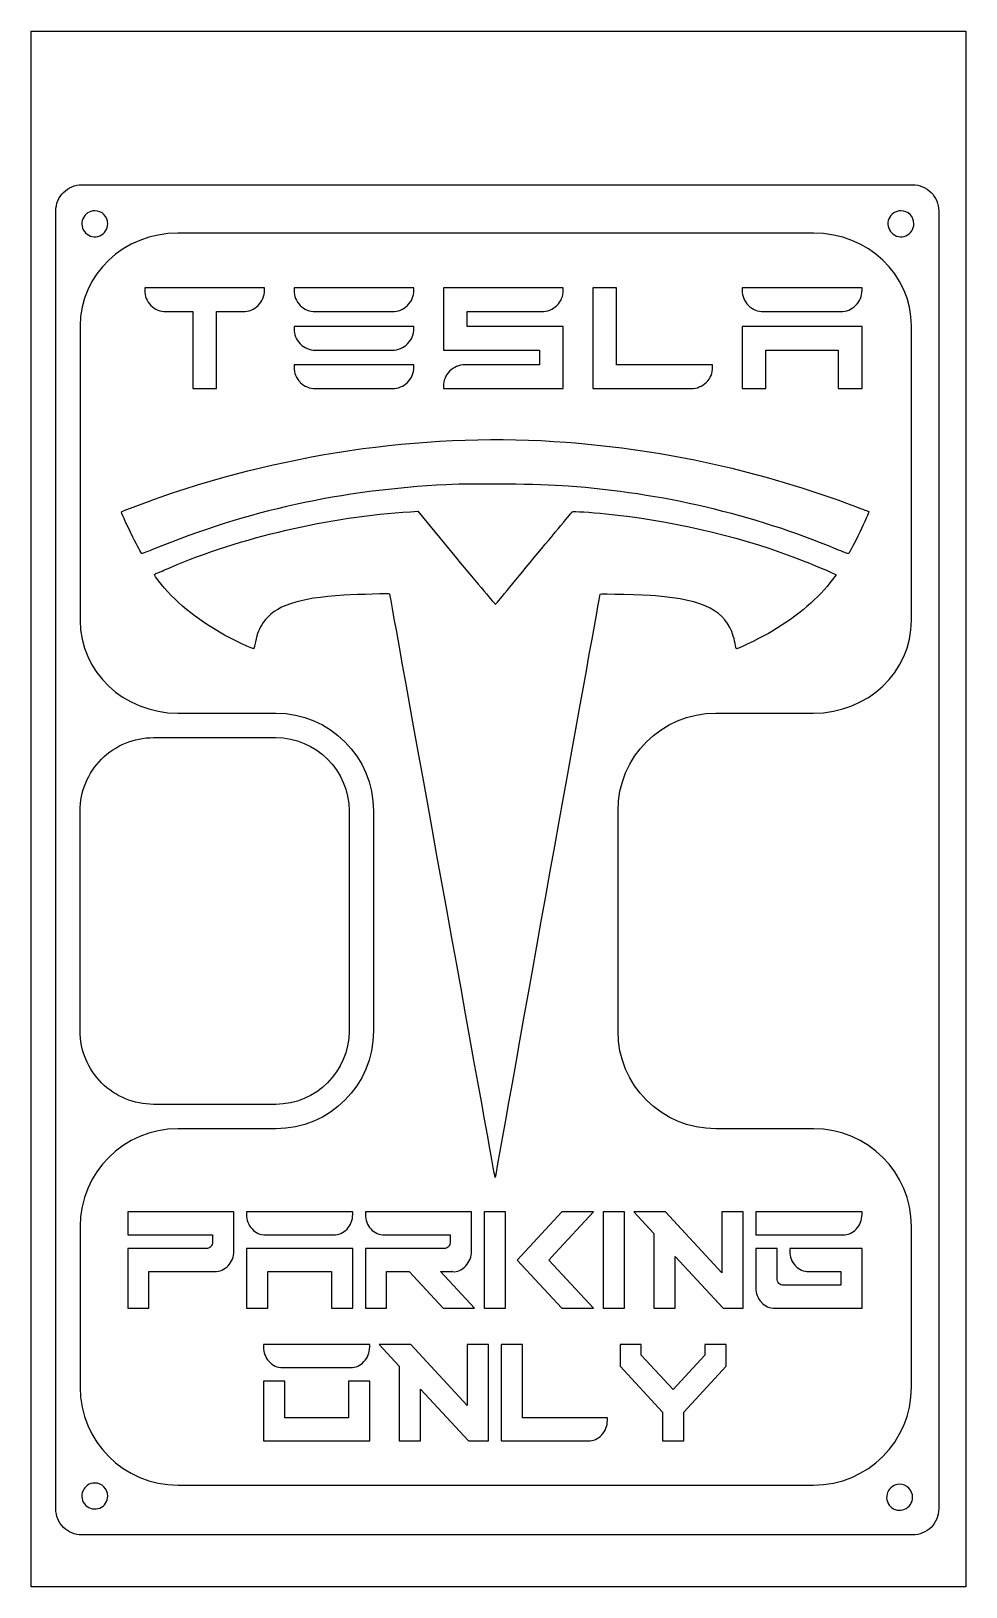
# Model space of a CAD drawing. Extents: x 0 to 180, y 0 to 300.
import ezdxf

# ---------------------------------------------------------------- set-up
doc = ezdxf.new("R2010")
doc.units = 0
doc.layers.add('Ebene_1', color=7, linetype='CONTINUOUS')

msp = doc.modelspace()

# ---------------------------------------------------------------- linework, layer by layer
at = {"layer": 'Ebene_1', "color": 7}
for points in [[(0, 299.59998), (180, 299.59998), (180, 0), (0, 0)], [(9.7625, 270)], [(12.262493, 265.000004)], [(167.48801, 265.000004)], [(136.925918, 242.735429), (136.925918, 230.766202), (137.35785, 230.766202), (141.491564, 230.766202), (141.491564, 238.169778), (155.434857, 238.169778), (155.434857, 230.766202), (160.000511, 230.766202), (160.000511, 242.735429)], [(155, 199.86306)], [(23.555722, 163.54962)], [(87.246328, 72.198035), (87.246328, 53.64207), (87.662447, 53.64207), (91.347369, 53.64207), (91.347369, 72.198035)], [(102.202196, 72.198035), (93.613254, 62.920935), (102.202196, 53.64207), (102.37449, 53.64207), (108.283045, 53.64207), (99.69086, 62.922691), (100.888819, 64.235954), (100.911567, 64.235954), (108.283028, 72.198035)], [(110.131184, 72.198035), (110.131184, 53.64207), (110.547304, 53.64207), (114.232217, 53.64207), (114.232217, 72.198035)], [(116.080374, 72.198035), (119.93759, 68.030013), (119.93759, 53.64207), (120.353708, 53.64207), (124.040252, 53.64207), (124.040252, 63.600392), (133.258238, 53.64207), (137.117081, 53.64207), (137.117081, 72.198035), (133.014418, 72.198035), (133.014418, 60.473492), (122.16122, 72.198035)], [(41.478241, 65.134872), (41.478241, 53.64207), (41.894361, 53.64207), (45.579283, 53.64207), (45.579283, 60.705251), (57.823876, 60.705251), (57.823876, 53.64207), (61.924909, 53.64207), (61.924909, 65.134872)], [(67.043485, 46.659665), (70.900701, 42.493399), (70.900701, 28.105456), (71.316821, 28.105456), (75.001734, 28.105456), (75.001734, 38.063778), (84.221351, 28.105456), (88.078567, 28.105456), (88.078567, 46.659665), (83.977535, 46.659665), (83.977535, 34.936877), (73.124325, 46.659665)], [(113.399986, 46.659665), (113.399986, 42.493399), (121.572803, 33.665753), (121.572803, 28.105456), (121.988921, 28.105456), (125.673839, 28.105456), (125.673839, 33.665753), (133.846654, 42.493399), (133.846654, 46.659665), (129.745618, 46.659665), (129.745618, 44.631836), (123.624134, 38.018127), (117.501025, 44.631836), (117.501025, 46.659665)], [(44.747043, 39.598258), (44.747043, 28.105456), (45.163163, 28.105456), (65.193711, 28.105456), (65.193711, 39.598258), (61.09267, 39.598258), (61.09267, 32.536841), (48.848076, 32.536841), (48.848076, 39.598258)], [(12.262493, 20)], [(167.23738, 19.74936)]]:
    msp.add_lwpolyline(points, close=True, dxfattribs=at)
for points in [[(9.7625, 270), (169.7625, 270)], [(4.7625, 15), (4.7625, 265)], [(174.7625, 265), (174.7625, 15)], [(150.67788, 260.688889), (28.263789, 260.688889)], [(21.866787, 250.139005), (21.866787, 249.707073)], [(44.941458, 249.707073), (44.941458, 250.139005), (21.866787, 250.139005)], [(50.63073, 250.139005), (50.63073, 249.707073)], [(73.7054, 249.706992), (73.7054, 250.138923), (50.63073, 250.139005)], [(79.396357, 250.139005), (79.396357, 238.169778), (97.905295, 238.169778), (97.905295, 235.331853), (83.530071, 235.331853)], [(102.470941, 249.707073), (102.470941, 250.139005), (79.396357, 250.139005)], [(108.160291, 250.139005), (108.160291, 230.766202), (108.592222, 230.766202), (127.101161, 230.766202)], [(131.234884, 234.899921), (131.234884, 235.331853), (112.725945, 235.331853), (112.725945, 250.139005), (108.160291, 250.139005)], [(136.925918, 250.139005), (136.925918, 249.707073)], [(160.00064, 249.706992), (160.00064, 250.138923), (136.925918, 250.139005)], [(23.059661, 246.774663), (23.061389, 246.772936), (23.063116, 246.771208)], [(51.823604, 246.774663), (51.825331, 246.772936), (51.827059, 246.771208)], [(138.117107, 246.774663), (138.120563, 246.772936), (138.122291, 246.771208)], [(9.431078, 242.843991), (9.431078, 186.10235)], [(26.000587, 245.573273), (31.121343, 245.573273), (31.121343, 230.766202), (31.553274, 230.766202), (35.686988, 230.766202), (35.686988, 245.573354), (40.807744, 245.573354)], [(50.63073, 242.735429), (50.63073, 242.303498)], [(73.7054, 242.303463), (73.7054, 242.735395), (50.63073, 242.735429)], [(54.76453, 245.573273), (69.571678, 245.573273)], [(79.396357, 231.198134), (79.396357, 230.766202), (79.828288, 230.766202), (102.470941, 230.766202), (102.470941, 242.735429), (83.962002, 242.735429), (83.962002, 245.573354), (98.337227, 245.573354)], [(141.059762, 245.573273), (155.866918, 245.573273)], [(169.51059, 186.10235), (169.51059, 242.843991)], [(51.823604, 239.371088), (51.825331, 239.36936), (51.827059, 239.365991)], [(54.76453, 238.169743), (69.571678, 238.169743)], [(50.63073, 235.331853), (50.63073, 234.899921)], [(73.7054, 234.899886), (73.7054, 235.331818), (50.63073, 235.331853)], [(51.823604, 231.967512), (51.825331, 231.965784), (51.827059, 231.962415)], [(54.76453, 230.766167), (69.571678, 230.766167)], [(73.047862, 207.055571), (74.435751, 207.140391), (81.885344, 198.12705)], [(154.48106, 195.1699), (154.99928, 194.90739), (154.3308, 193.99484)], [(28.263789, 168.25793), (37.928318, 168.25793), (47.09699, 168.25793)], [(131.84468, 168.25793), (145.96946, 168.25793), (150.67788, 168.25793)], [(23.555722, 163.54962), (47.09683, 163.54962)], [(9.431056, 107.050957), (9.431056, 149.424954)], [(61.221496, 149.424954), (61.221496, 107.050957)], [(65.929703, 149.42473), (65.929703, 107.05089)], [(113.01197, 107.05089), (113.01197, 149.42473)], [(47.09683, 92.926291), (23.555722, 92.926291)], [(47.09699, 88.21817), (37.928318, 88.21817), (28.263789, 88.21817)], [(150.67788, 88.21817), (145.96946, 88.21817), (131.84468, 88.21817)], [(89.461147, 79.41654), (89.356464, 78.82593), (89.268706, 79.28529)], [(18.593385, 72.198035), (18.593385, 67.76665), (34.939012, 67.76665), (34.939012, 66.451639)], [(39.041679, 64.685409), (39.041679, 72.198035), (18.593385, 72.198035)], [(61.925117, 71.748615), (61.925117, 72.198078), (41.478241, 72.198035)], [(41.478241, 72.198035), (41.478241, 71.748581)], [(64.36148, 72.198035), (64.36148, 71.748581)], [(84.810016, 64.6854), (84.810016, 72.198027), (64.36148, 72.198035)], [(139.553646, 72.198035), (139.553646, 67.76665), (139.969764, 67.76665), (156.315394, 67.76665)], [(160.000313, 71.748581), (160.000313, 72.198035), (139.553646, 72.198035)], [(9.431078, 69.38497), (9.431078, 38.43551)], [(42.541297, 68.923655), (42.543027, 68.921925), (42.544757, 68.920195)], [(65.424527, 68.923655), (65.427987, 68.921925), (65.429717, 68.920195)], [(169.51059, 38.43551), (169.51059, 69.38497)], [(45.163379, 67.766693), (58.240204, 67.766693)], [(68.04833, 67.766693), (80.709053, 67.766693), (80.709053, 66.451673)], [(33.721548, 65.134872), (18.593385, 65.134872), (18.593385, 53.64207), (19.009505, 53.64207), (22.694426, 53.64207), (22.694426, 60.705251), (35.355131, 60.705251)], [(79.489946, 65.134906), (64.361791, 65.134906), (64.361791, 53.642113), (64.777911, 53.642113), (68.46445, 53.642113), (68.46445, 60.705285), (72.778421, 60.705285), (79.317651, 53.642113), (85.3985, 53.642113), (78.85927, 60.705285), (81.125164, 60.705285), (81.071451, 60.708745)], [(143.654772, 59.388588), (143.654772, 65.134993), (139.553646, 65.134872)], [(139.553646, 65.134872), (139.553646, 57.623992)], [(143.238601, 53.642122), (160.000348, 53.642122), (160.000348, 65.134915), (146.091284, 65.134915), (146.091284, 64.685461)], [(149.777882, 60.705372), (155.899365, 60.705372), (155.899365, 58.073576), (144.873868, 58.073576)], [(147.154334, 61.862299), (147.157621, 61.858839), (147.159265, 61.857109)], [(140.616697, 54.799075), (140.61834, 54.797345), (140.619984, 54.795615)], [(65.193919, 46.210271), (65.193919, 46.659726), (44.747043, 46.659665)], [(44.747043, 46.659665), (44.747043, 46.210211)], [(90.51513, 46.659665), (90.51513, 28.105456), (90.931249, 28.105456), (107.278511, 28.105456)], [(110.963423, 32.087378), (110.963423, 32.536841), (94.617797, 32.536841), (94.617797, 46.659665), (90.51513, 46.659665)], [(45.81009, 43.387049), (45.81182, 43.385319), (45.81355, 43.383589)], [(48.432164, 42.230096), (61.508997, 42.230096)], [(28.263789, 19.60278), (150.67788, 19.60278)], [(169.7625, 10), (9.7625, 10)]]:
    msp.add_lwpolyline(points, dxfattribs=at)
for points in [[(6.226966, 268.535534), (7.164648, 269.473216), (8.436417, 270), (9.7625, 270)], [(169.7625, 270), (171.088582, 270), (172.360352, 269.473216), (173.298034, 268.535534)], [(4.7625, 265), (4.7625, 266.326082), (5.289284, 267.597852), (6.226966, 268.535534)], [(173.298034, 268.535534), (174.235716, 267.597852), (174.7625, 266.326082), (174.7625, 265)], [(12.262493, 265.000004), (11.251337, 265.000004), (10.339747, 264.390899), (9.952794, 263.456713)], [(14.03026, 264.267771), (13.561419, 264.736612), (12.925534, 265.000004), (12.262493, 265.000004)], [(14.762493, 262.500004), (14.762493, 263.163045), (14.499101, 263.79893), (14.03026, 264.267771)], [(167.48801, 265.000004), (166.476854, 265.000004), (165.565264, 264.390899), (165.178311, 263.456713)], [(169.255777, 264.267771), (168.786936, 264.736612), (168.151051, 265.000004), (167.48801, 265.000004)], [(169.98801, 262.500004), (169.98801, 263.163045), (169.724618, 263.79893), (169.255777, 264.267771)], [(28.263789, 260.688889), (17.830376, 260.688889), (9.431078, 252.729964), (9.431078, 242.843991)], [(9.952794, 263.456713), (9.565842, 262.522527), (9.779731, 261.447232), (10.494726, 260.732237)], [(10.494726, 260.732237), (11.209721, 260.017242), (12.285016, 259.803353), (13.219202, 260.190305)], [(13.219202, 260.190305), (14.153388, 260.577258), (14.762493, 261.488848), (14.762493, 262.500004)], [(169.51059, 242.843991), (169.51059, 252.729964), (161.1113, 260.688889), (150.67788, 260.688889)], [(165.178311, 263.456713), (164.791359, 262.522527), (165.005248, 261.447232), (165.720243, 260.732237)], [(165.720243, 260.732237), (166.435238, 260.017242), (167.510533, 259.803353), (168.444719, 260.190305)], [(168.444719, 260.190305), (169.378905, 260.577258), (169.98801, 261.488848), (169.98801, 262.500004)], [(21.866787, 249.707073), (21.866787, 248.5847), (22.276267, 247.57923), (23.059661, 246.774663)], [(43.711472, 246.766227), (44.519374, 247.55287), (44.941458, 248.564614), (44.941458, 249.707073)], [(50.63073, 249.707073), (50.63073, 248.5847), (51.040209, 247.57923), (51.823604, 246.774663)], [(72.477091, 246.766146), (73.285001, 247.552789), (73.7054, 248.564533), (73.7054, 249.706992)], [(101.240956, 246.766227), (102.048858, 247.552871), (102.470941, 248.564615), (102.470941, 249.707073)], [(136.925918, 249.707073), (136.925918, 248.5847), (137.333713, 247.57923), (138.117107, 246.774663)], [(158.770646, 246.766146), (159.578548, 247.55279), (160.00064, 248.564534), (160.00064, 249.706992)], [(23.063116, 246.771208), (23.850787, 245.983541), (24.860798, 245.573273), (26.000587, 245.573273)], [(40.807744, 245.573354), (41.912771, 245.573354), (42.908261, 245.984154), (43.711472, 246.766227)], [(51.827059, 246.771208), (52.614721, 245.983541), (53.624732, 245.573273), (54.76453, 245.573273)], [(69.571678, 245.573273), (70.676705, 245.573273), (71.673888, 245.984073), (72.477091, 246.766146)], [(98.337227, 245.573354), (99.442255, 245.573354), (100.437744, 245.984154), (101.240956, 246.766227)], [(138.122291, 246.771208), (138.909961, 245.983542), (139.919972, 245.573273), (141.059762, 245.573273)], [(155.866918, 245.573273), (156.971945, 245.573273), (157.967435, 245.984073), (158.770646, 246.766146)], [(50.63073, 242.303498), (50.63073, 241.181124), (51.040209, 240.175655), (51.823604, 239.371088)], [(72.477091, 239.362617), (73.285001, 240.14926), (73.7054, 241.161004), (73.7054, 242.303463)], [(51.827059, 239.365991), (52.614721, 238.578325), (53.624732, 238.169743), (54.76453, 238.169743)], [(69.571678, 238.169743), (70.676705, 238.169743), (71.673888, 238.580544), (72.477091, 239.362617)], [(50.63073, 234.899921), (50.63073, 233.777548), (51.040209, 232.772078), (51.823604, 231.967512)], [(72.477091, 231.95904), (73.285001, 232.745683), (73.7054, 233.757427), (73.7054, 234.899886)], [(80.5926, 234.106923), (79.806312, 233.320631), (79.396357, 232.320507), (79.396357, 231.198134)], [(83.530071, 235.331853), (82.404984, 235.331853), (81.396252, 234.910575), (80.5926, 234.106923)], [(130.006574, 231.959075), (130.814476, 232.745719), (131.234884, 233.757463), (131.234884, 234.899921)], [(51.827059, 231.962415), (52.614721, 231.174748), (53.624732, 230.766167), (54.76453, 230.766167)], [(69.571678, 230.766167), (70.676705, 230.766167), (71.673888, 231.176967), (72.477091, 231.95904)], [(127.101161, 230.766202), (128.206189, 230.766202), (129.203372, 231.177003), (130.006574, 231.959075)], [(24.867931, 209.84634), (50.262917, 218.708119), (77.38408, 222.380445), (103.05292, 220.432938)], [(103.05292, 220.432938), (122.25167, 218.976313), (140.34557, 214.955212), (158.76395, 208.051984)], [(17.422774, 207.053574), (17.53752, 207.167448), (22.15903, 208.901049), (24.867931, 209.84634)], [(79.9076, 212.235985), (59.865585, 211.254798), (41.426562, 207.199273), (23.705582, 199.87478)], [(103.38336, 211.969467), (97.634418, 212.383518), (85.690976, 212.519115), (79.9076, 212.235985)], [(155, 199.86306), (139.21313, 206.473945), (121.27741, 210.680686), (103.38336, 211.969467)], [(19.618256, 202.150576), (18.044188, 205.304065), (17.310641, 206.942238), (17.422774, 207.053574)], [(26.850642, 196.32472), (40.177879, 202.081604), (57.501303, 206.105535), (73.047862, 207.055571)], [(96.825518, 198.15426), (100.83451, 203.005123), (104.17585, 207.011619), (104.25067, 207.05755)], [(104.25067, 207.05755), (104.40681, 207.15335), (107.74096, 206.93984), (110.65332, 206.64753)], [(161.30958, 207.065507), (161.46014, 206.916021), (157.77735, 199.28244), (157.4042, 198.97049)], [(158.76395, 208.051984), (160.13524, 207.538021), (161.2808, 207.094108), (161.30958, 207.065507)], [(110.65332, 206.64753), (122.93521, 205.414827), (135.27045, 202.59293), (146.47434, 198.45281)], [(21.316851, 199.02165), (21.223991, 199.05705), (20.459567, 200.465063), (19.618256, 202.150576)], [(23.705582, 199.87478), (22.484673, 199.37016), (21.409753, 198.98624), (21.316851, 199.02165)], [(81.885344, 198.12705), (85.982608, 193.16974), (89.380283, 189.16338), (89.435665, 189.22406)], [(89.435665, 189.22406), (89.490995, 189.28466), (92.816507, 193.30336), (96.825518, 198.15426)], [(146.47434, 198.45281), (149.1185, 197.47573), (153.37179, 195.73181), (154.48106, 195.1699)], [(157.4042, 198.97049), (157.3542, 198.92889), (156.27223, 199.33031), (155, 199.86306)], [(23.744399, 194.90055), (23.744399, 194.95755), (23.967454, 195.09546), (24.240065, 195.2075)], [(24.527662, 193.76517), (24.096858, 194.33285), (23.744399, 194.84374), (23.744399, 194.90055)], [(24.240065, 195.2075), (24.512684, 195.31944), (25.687457, 195.82226), (26.850642, 196.32472)], [(37.260999, 183.29681), (31.770483, 186.35745), (27.459992, 189.90119), (24.527662, 193.76517)], [(154.3308, 193.99484), (151.73297, 190.44839), (147.66037, 186.96326), (142.61683, 183.9706)], [(60.226328, 190.96423), (51.410253, 190.44221), (46.875901, 188.90928), (44.684331, 185.70995)], [(69.082439, 191.18657), (69.082439, 191.28763), (63.188774, 191.13977), (60.226328, 190.96423)], [(89.268706, 79.28529), (89.03681, 80.49967), (69.082439, 191.11546), (69.082439, 191.18657)], [(109.51681, 191.12671), (109.46211, 191.06711), (92.946593, 99.07713), (89.461147, 79.41654)], [(120.23642, 190.84801), (118.17938, 191.02132), (109.6243, 191.24377), (109.51681, 191.12671)], [(135.21553, 183.09676), (133.8167, 187.91326), (129.68367, 190.05196), (120.23642, 190.84801)], [(9.431078, 186.10235), (9.431078, 176.21637), (17.830376, 168.25793), (28.263789, 168.25793)], [(150.67788, 168.25793), (161.1113, 168.25793), (169.51059, 176.21637), (169.51059, 186.10235)], [(42.867762, 180.65154), (42.760448, 180.54492), (39.09666, 182.27352), (37.260999, 183.29681)], [(44.684331, 185.70995), (43.876311, 184.5304), (43.538988, 183.68933), (43.186322, 181.97538)], [(135.6331, 181.29091), (135.5811, 181.67249), (135.39318, 182.48511), (135.21553, 183.09676)], [(142.61683, 183.9706), (141.22976, 183.14753), (136.63812, 180.85925), (136.01203, 180.679)], [(43.186322, 181.97538), (43.043053, 181.27897), (42.89969, 180.68326), (42.867762, 180.65154)], [(136.01203, 180.679), (135.75368, 180.6045), (135.71907, 180.6605), (135.6331, 181.29091)], [(47.09699, 168.25793), (57.530415, 168.25793), (65.929703, 159.85815), (65.929703, 149.42473)], [(113.01197, 149.42473), (113.01197, 159.85815), (121.41125, 168.25793), (131.84468, 168.25793)], [(13.568075, 159.412601), (16.216964, 162.06149), (19.809628, 163.54962), (23.555722, 163.54962)], [(47.09683, 163.54962), (54.897668, 163.54962), (61.221496, 157.225792), (61.221496, 149.424954)], [(9.431056, 149.424954), (9.431056, 153.171048), (10.919186, 156.763712), (13.568075, 159.412601)], [(13.568075, 97.06331), (10.919186, 99.712199), (9.431056, 103.304863), (9.431056, 107.050957)], [(61.221496, 107.050957), (61.221496, 99.250119), (54.897668, 92.926291), (47.09683, 92.926291)], [(65.929703, 107.05089), (65.929703, 96.61746), (57.530415, 88.21817), (47.09699, 88.21817)], [(131.84468, 88.21817), (121.41125, 88.21817), (113.01197, 96.61746), (113.01197, 107.05089)], [(23.555722, 92.926291), (19.809628, 92.926291), (16.216964, 94.414421), (13.568075, 97.06331)], [(28.263789, 88.21817), (17.830376, 88.21817), (9.431078, 79.81839), (9.431078, 69.38497)], [(169.51059, 69.38497), (169.51059, 79.81839), (161.1113, 88.21817), (150.67788, 88.21817)], [(41.478241, 71.748581), (41.478241, 70.669247), (41.843832, 69.697364), (42.541297, 68.923655)], [(42.544757, 68.920195), (43.246331, 68.162417), (44.148881, 67.766693), (45.163379, 67.766693)], [(58.240204, 67.766693), (59.224308, 67.766693), (60.114568, 68.162962), (60.829565, 68.914927)], [(60.829565, 68.914927), (61.549087, 69.671641), (61.925117, 70.650063), (61.925117, 71.748615)], [(64.36148, 71.748581), (64.36148, 70.669247), (64.72707, 69.697364), (65.424527, 68.923655)], [(65.429717, 68.920195), (66.131282, 68.162417), (67.033832, 67.766702), (68.04833, 67.766693)], [(156.315394, 67.76665), (157.299494, 67.76665), (158.189753, 68.162936), (158.904752, 68.914884)], [(158.904752, 68.914884), (159.624272, 69.671606), (160.000313, 70.65002), (160.000313, 71.748581)], [(34.939012, 66.451639), (34.939012, 66.063214), (34.828231, 65.779498), (34.57817, 65.50707)], [(80.709053, 66.451673), (80.709053, 66.063257), (80.596637, 65.779542), (80.346568, 65.507113)], [(34.57817, 65.50707), (34.325159, 65.250384), (34.065757, 65.134872), (33.721548, 65.134872)], [(37.944493, 61.853468), (38.664006, 62.61019), (39.041679, 63.586847), (39.041679, 64.685409)], [(80.346568, 65.507113), (80.093557, 65.250427), (79.834163, 65.134906), (79.489946, 65.134906)], [(83.71283, 61.853459), (84.432351, 62.610181), (84.810016, 63.586839), (84.810016, 64.6854)], [(146.091284, 64.685461), (146.091284, 63.606127), (146.456879, 62.636), (147.154334, 61.862299)], [(35.355131, 60.705251), (36.339236, 60.705251), (37.229495, 61.10152), (37.944493, 61.853468)], [(81.071451, 60.708745), (82.111569, 60.563125), (83.014439, 61.118975), (83.71283, 61.853459)], [(147.159265, 61.857109), (147.860836, 61.099332), (148.763382, 60.705372), (149.777882, 60.705372)], [(139.553646, 57.623992), (139.553646, 56.544667), (139.919239, 55.572776), (140.616697, 54.799075)], [(143.997745, 58.440507), (143.764321, 58.710254), (143.654772, 58.996176), (143.654772, 59.388588)], [(144.873868, 58.073576), (144.511956, 58.073576), (144.246657, 58.190412), (143.997745, 58.440507)], [(140.619984, 54.795615), (141.321556, 54.037829), (142.224102, 53.642122), (143.238601, 53.642122)], [(44.747043, 46.210211), (44.747043, 45.130877), (45.112642, 44.160741), (45.81009, 43.387049)], [(64.09835, 43.378331), (64.817871, 44.135035), (65.193919, 45.11171), (65.193919, 46.210271)], [(45.81355, 43.383589), (46.515124, 42.625812), (47.417674, 42.230096), (48.432164, 42.230096)], [(61.508997, 42.230096), (62.493093, 42.230096), (63.383352, 42.626357), (64.09835, 43.378331)], [(9.431078, 38.43551), (9.431078, 28.00209), (17.830376, 19.60278), (28.263789, 19.60278)], [(150.67788, 19.60278), (161.1113, 19.60278), (169.51059, 28.00209), (169.51059, 38.43551)], [(109.866237, 29.25369), (110.58575, 30.010404), (110.963423, 30.988826), (110.963423, 32.087378)], [(107.278511, 28.105456), (108.262598, 28.105456), (109.15124, 28.501725), (109.866237, 29.25369)], [(9.952794, 18.456709), (9.565842, 17.522523), (9.779731, 16.447228), (10.494726, 15.732233)], [(12.262493, 20), (11.251337, 20), (10.339747, 19.390895), (9.952794, 18.456709)], [(14.03026, 19.267767), (13.561419, 19.736608), (12.925534, 20), (12.262493, 20)], [(14.762493, 17.5), (14.762493, 18.163041), (14.499101, 18.798926), (14.03026, 19.267767)], [(164.927681, 18.206069), (164.540729, 17.271883), (164.754618, 16.196588), (165.469613, 15.481593)], [(167.23738, 19.74936), (166.226224, 19.74936), (165.314634, 19.140255), (164.927681, 18.206069)], [(169.005147, 19.017127), (168.536306, 19.485968), (167.900421, 19.74936), (167.23738, 19.74936)], [(169.73738, 17.24936), (169.73738, 17.912401), (169.473988, 18.548286), (169.005147, 19.017127)], [(6.226966, 11.464466), (5.289284, 12.402148), (4.7625, 13.673918), (4.7625, 15)], [(10.494726, 15.732233), (11.209721, 15.017238), (12.285016, 14.803349), (13.219202, 15.190301)], [(13.219202, 15.190301), (14.153388, 15.577254), (14.762493, 16.488844), (14.762493, 17.5)], [(165.469613, 15.481593), (166.184608, 14.766598), (167.259903, 14.552709), (168.194089, 14.939661)], [(168.194089, 14.939661), (169.128275, 15.326614), (169.73738, 16.238204), (169.73738, 17.24936)], [(174.7625, 15), (174.7625, 13.673918), (174.235716, 12.402148), (173.298034, 11.464466)], [(9.7625, 10), (8.436417, 10), (7.164648, 10.526784), (6.226966, 11.464466)], [(173.298034, 11.464466), (172.360352, 10.526784), (171.088582, 10), (169.7625, 10)]]:
    msp.add_open_spline(points, degree=3, dxfattribs=at)

doc.saveas('drawing.dxf')
